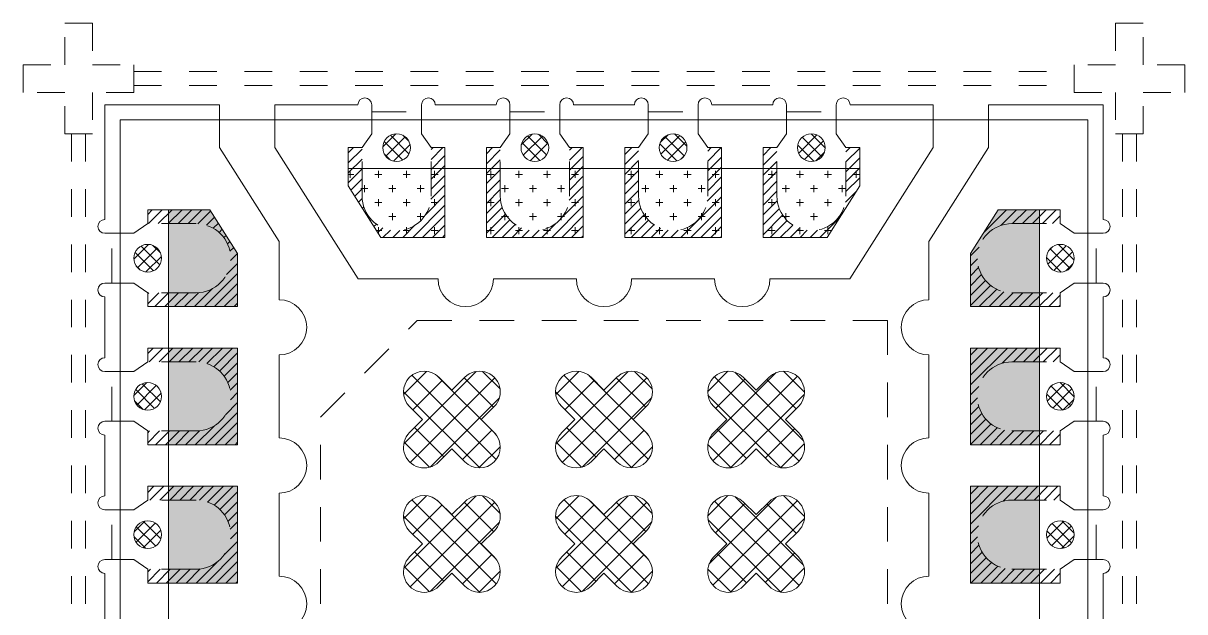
# Model space of a CAD drawing. Header units: millimetres. Extents: x 0.99 to 5.19, y 9.73 to 19.43.
# Drawn here: x 0.989 to 5.189, y 17.3 to 19.429 of the extents above; entities that cross this region are included whole.
import ezdxf

# ---------------------------------------------------------------- set-up
doc = ezdxf.new("R2010")
doc.units = ezdxf.units.MM
doc.linetypes.add('HIDDEN', pattern=[0.375, 0.25, -0.125])
for name, color, linetype in [('1', 7, 'Continuous'), ('1D', 4, 'Continuous'), ('BOT', 4, 'Continuous'), ('ETCH', 4, 'Continuous'), ('HALF ETCH ON TOP SIDE', 6, 'Continuous'), ('PKG', 2, 'Continuous'), ('PLATING', 3, 'Continuous')]:
    doc.layers.add(name, color=color, linetype=linetype)
pattern_1 = [(45, (-318.18589, 1.711104), (-0.0179605122, 0.0179605122), [])]
pattern_2 = [(0, (-318.18589, 1.711104), (0.0508, 0.0508), [0.0254, -0.0762]), (90, (-318.17319, 1.698404), (-0.0508, 0.0508), [0.0254, -0.0762])]
pattern_3 = [(45, (-25929.366686, -4290.18712), (-0.0449012806, 0.0449012806), []), (135, (-25929.366686, -4290.18712), (-0.0449012806, -0.0449012806), [])]
pattern_4 = [(45, (-25929.366686, -4290.63712), (-0.0449012806, 0.0449012806), []), (135, (-25929.366686, -4290.63712), (-0.0449012806, -0.0449012806), [])]

msp = doc.modelspace()

# ---------------------------------------------------------------- hatches: boundary and pattern name
at = {"layer": 'ETCH', "lineweight": 0}
h = msp.add_hatch(dxfattribs=at)
h.set_pattern_fill('ANSI31', color=256, scale=0.008, angle=360, style=0)
h.set_pattern_definition(pattern_1)
h.paths.add_polyline_path([(2.1639, 18.8406), (2.1639, 18.9787), (2.2139, 18.9787), (2.2139, 18.8037, 1), (2.4639, 18.8037), (2.4639, 18.9787), (2.5139, 18.9787), (2.5139, 18.6537), (2.2823, 18.6537)])
h.paths.add_polyline_path([(2.6639, 18.9787), (2.6639, 18.6537), (3.0139, 18.6537), (3.0139, 18.9787), (2.9639, 18.9787), (2.9639, 18.8037, -1), (2.7139, 18.8037), (2.7139, 18.9787)])
h.paths.add_polyline_path([(3.6639, 18.9787), (3.6639, 18.6537), (3.8955, 18.6537), (4.0139, 18.8406), (4.0139, 18.9787), (3.9639, 18.9787), (3.9639, 18.8037, -1), (3.7139, 18.8037), (3.7139, 18.9787)])
h.paths.add_polyline_path([(3.1639, 18.9787), (3.1639, 18.6537), (3.5139, 18.6537), (3.5139, 18.9787), (3.4639, 18.9787), (3.4639, 18.8037, -1), (3.2139, 18.8037), (3.2139, 18.9787)])
h = msp.add_hatch(dxfattribs=at)
h.set_pattern_fill('ANSI31', color=256, scale=0.008, style=0)
h.set_pattern_definition(pattern_1)
h.paths.add_polyline_path([(1.4389, 17.9037), (1.7639, 17.9037), (1.7639, 18.2537), (1.4389, 18.2537), (1.4389, 18.2037), (1.6139, 18.2037, -1), (1.6139, 17.9537), (1.4389, 17.9537)])
h.paths.add_polyline_path([(1.4389, 17.4037), (1.7639, 17.4037), (1.7639, 17.7537), (1.4389, 17.7537), (1.4389, 17.7037), (1.6139, 17.7037, -1), (1.6139, 17.4537), (1.4389, 17.4537)])
h.paths.add_polyline_path([(1.4389, 15.9037), (1.7639, 15.9037), (1.7639, 16.2537), (1.4389, 16.2537), (1.4389, 16.2037), (1.6139, 16.2037, -1), (1.6139, 15.9537), (1.4389, 15.9537)])
h.paths.add_polyline_path([(1.4389, 16.9037), (1.7639, 16.9037), (1.7639, 17.2537), (1.4389, 17.2537), (1.4389, 17.2037), (1.6139, 17.2037, -1), (1.6139, 16.9537), (1.4389, 16.9537)])
h.paths.add_polyline_path([(1.4389, 15.4037), (1.7639, 15.4037), (1.7639, 15.7537), (1.4389, 15.7537), (1.4389, 15.7037), (1.6139, 15.7037, -1), (1.6139, 15.4537), (1.4389, 15.4537)])
h.paths.add_polyline_path([(1.4389, 14.9037), (1.7639, 14.9037), (1.7639, 15.2537), (1.4389, 15.2537), (1.4389, 15.2037), (1.6139, 15.2037, -1), (1.6139, 14.9537), (1.4389, 14.9537)])
h.paths.add_polyline_path([(1.4389, 13.9037), (1.7639, 13.9037), (1.7639, 14.2537), (1.4389, 14.2537), (1.4389, 14.2037), (1.6139, 14.2037, -1), (1.6139, 13.9537), (1.4389, 13.9537)])
h.paths.add_polyline_path([(1.4389, 18.7537), (1.4389, 18.7037), (1.6139, 18.7037, -1), (1.6139, 18.4537), (1.4389, 18.4537), (1.4389, 18.4037), (1.7639, 18.4037), (1.7639, 18.5957), (1.6639, 18.7537)])
h.paths.add_polyline_path([(1.4389, 16.4037), (1.7639, 16.4037), (1.7639, 16.7537), (1.4389, 16.7537), (1.4389, 16.7037), (1.6139, 16.7037, -1), (1.6139, 16.4537), (1.4389, 16.4537)])
h.paths.add_polyline_path([(1.4389, 13.2537), (1.4389, 13.2037), (1.6139, 13.2037, -1), (1.6139, 12.9537), (1.4389, 12.9537), (1.4389, 12.9037), (1.7639, 12.9037), (1.7639, 13.2537)])
h.paths.add_polyline_path([(1.4389, 14.4037), (1.7639, 14.4037), (1.7639, 14.7537), (1.4389, 14.7537), (1.4389, 14.7037), (1.6139, 14.7037, -1), (1.6139, 14.4537), (1.4389, 14.4537)])
h.paths.add_polyline_path([(1.4389, 13.7537), (1.4389, 13.7037), (1.6139, 13.7037, -1), (1.6139, 13.4537), (1.4389, 13.4537), (1.4389, 13.4037), (1.7639, 13.4037), (1.7639, 13.7537)])
h.paths.add_polyline_path([(1.4389, 12.4037), (1.7639, 12.4037), (1.7639, 12.7537), (1.4389, 12.7537), (1.4389, 12.7037), (1.6139, 12.7037, -1), (1.6139, 12.4537), (1.4389, 12.4537)])
h.paths.add_polyline_path([(1.4389, 11.9037), (1.7639, 11.9037), (1.7639, 12.2537), (1.4389, 12.2537), (1.4389, 12.2037), (1.6139, 12.2037, -1), (1.6139, 11.9537), (1.4389, 11.9537)])
h.paths.add_polyline_path([(1.4389, 10.9037), (1.7639, 10.9037), (1.7639, 11.2537), (1.4389, 11.2537), (1.4389, 11.2037), (1.6139, 11.2037, -1), (1.6139, 10.9537), (1.4389, 10.9537)])
h.paths.add_polyline_path([(1.4389, 11.4037), (1.7639, 11.4037), (1.7639, 11.7537), (1.4389, 11.7537), (1.4389, 11.7037), (1.6139, 11.7037, -1), (1.6139, 11.4537), (1.4389, 11.4537)])
h.paths.add_polyline_path([(1.6139, 10.7037, -1), (1.6139, 10.4537), (1.4389, 10.4537), (1.4389, 10.4037), (1.6639, 10.4037), (1.7639, 10.5617), (1.7639, 10.7537), (1.4389, 10.7537), (1.4389, 10.7037)])
h = msp.add_hatch(dxfattribs=at)
h.set_pattern_fill('ANSI31', color=256, scale=0.008, style=0)
h.set_pattern_definition(pattern_1)
h.paths.add_polyline_path([(1.4389, 11.2537), (1.7639, 11.2537), (1.7639, 10.9037), (1.4389, 10.9037), (1.4389, 10.9537), (1.6139, 10.9537, 1), (1.6139, 11.2037), (1.4389, 11.2037)])
h.paths.add_polyline_path([(1.4389, 11.7537), (1.7639, 11.7537), (1.7639, 11.4037), (1.4389, 11.4037), (1.4389, 11.4537), (1.6139, 11.4537, 1), (1.6139, 11.7037), (1.4389, 11.7037)])
h.paths.add_polyline_path([(1.4389, 13.2537), (1.7639, 13.2537), (1.7639, 12.9037), (1.4389, 12.9037), (1.4389, 12.9537), (1.6139, 12.9537, 1), (1.6139, 13.2037), (1.4389, 13.2037)])
h.paths.add_polyline_path([(1.4389, 12.2537), (1.7639, 12.2537), (1.7639, 11.9037), (1.4389, 11.9037), (1.4389, 11.9537), (1.6139, 11.9537, 1), (1.6139, 12.2037), (1.4389, 12.2037)])
h.paths.add_polyline_path([(1.4389, 13.7537), (1.7639, 13.7537), (1.7639, 13.4037), (1.4389, 13.4037), (1.4389, 13.4537), (1.6139, 13.4537, 1), (1.6139, 13.7037), (1.4389, 13.7037)])
h.paths.add_polyline_path([(1.4389, 14.2537), (1.7639, 14.2537), (1.7639, 13.9037), (1.4389, 13.9037), (1.4389, 13.9537), (1.6139, 13.9537, 1), (1.6139, 14.2037), (1.4389, 14.2037)])
h.paths.add_polyline_path([(1.4389, 15.2537), (1.7639, 15.2537), (1.7639, 14.9037), (1.4389, 14.9037), (1.4389, 14.9537), (1.6139, 14.9537, 1), (1.6139, 15.2037), (1.4389, 15.2037)])
h.paths.add_polyline_path([(1.4389, 10.4037), (1.4389, 10.4537), (1.6139, 10.4537, 1), (1.6139, 10.7037), (1.4389, 10.7037), (1.4389, 10.7537), (1.7639, 10.7537), (1.7639, 10.5617), (1.6639, 10.4037)])
h.paths.add_polyline_path([(1.4389, 12.7537), (1.7639, 12.7537), (1.7639, 12.4037), (1.4389, 12.4037), (1.4389, 12.4537), (1.6139, 12.4537, 1), (1.6139, 12.7037), (1.4389, 12.7037)])
h.paths.add_polyline_path([(1.4389, 15.9037), (1.4389, 15.9537), (1.6139, 15.9537, 1), (1.6139, 16.2037), (1.4389, 16.2037), (1.4389, 16.2537), (1.7639, 16.2537), (1.7639, 15.9037)])
h.paths.add_polyline_path([(1.4389, 14.7537), (1.7639, 14.7537), (1.7639, 14.4037), (1.4389, 14.4037), (1.4389, 14.4537), (1.6139, 14.4537, 1), (1.6139, 14.7037), (1.4389, 14.7037)])
h.paths.add_polyline_path([(1.4389, 15.4037), (1.4389, 15.4537), (1.6139, 15.4537, 1), (1.6139, 15.7037), (1.4389, 15.7037), (1.4389, 15.7537), (1.7639, 15.7537), (1.7639, 15.4037)])
h.paths.add_polyline_path([(1.4389, 16.7537), (1.7639, 16.7537), (1.7639, 16.4037), (1.4389, 16.4037), (1.4389, 16.4537), (1.6139, 16.4537, 1), (1.6139, 16.7037), (1.4389, 16.7037)])
h.paths.add_polyline_path([(1.4389, 17.2537), (1.7639, 17.2537), (1.7639, 16.9037), (1.4389, 16.9037), (1.4389, 16.9537), (1.6139, 16.9537, 1), (1.6139, 17.2037), (1.4389, 17.2037)])
h.paths.add_polyline_path([(1.4389, 18.2537), (1.7639, 18.2537), (1.7639, 17.9037), (1.4389, 17.9037), (1.4389, 17.9537), (1.6139, 17.9537, 1), (1.6139, 18.2037), (1.4389, 18.2037)])
h.paths.add_polyline_path([(1.4389, 17.7537), (1.7639, 17.7537), (1.7639, 17.4037), (1.4389, 17.4037), (1.4389, 17.4537), (1.6139, 17.4537, 1), (1.6139, 17.7037), (1.4389, 17.7037)])
h.paths.add_polyline_path([(1.6139, 18.4537, 1), (1.6139, 18.7037), (1.4389, 18.7037), (1.4389, 18.7537), (1.6639, 18.7537), (1.7639, 18.5957), (1.7639, 18.4037), (1.4389, 18.4037), (1.4389, 18.4537)])
h = msp.add_hatch(dxfattribs=at)
h.set_pattern_fill('ANSI31', color=256, scale=0.008, angle=180, style=0)
h.set_pattern_definition(pattern_1)
h.paths.add_polyline_path([(4.7389, 17.9037), (4.4139, 17.9037), (4.4139, 18.2537), (4.7389, 18.2537), (4.7389, 18.2037), (4.5639, 18.2037, 1), (4.5639, 17.9537), (4.7389, 17.9537)])
h.paths.add_polyline_path([(4.7389, 17.4037), (4.4139, 17.4037), (4.4139, 17.7537), (4.7389, 17.7537), (4.7389, 17.7037), (4.5639, 17.7037, 1), (4.5639, 17.4537), (4.7389, 17.4537)])
h.paths.add_polyline_path([(4.7389, 15.9037), (4.4139, 15.9037), (4.4139, 16.2537), (4.7389, 16.2537), (4.7389, 16.2037), (4.5639, 16.2037, 1), (4.5639, 15.9537), (4.7389, 15.9537)])
h.paths.add_polyline_path([(4.7389, 16.9037), (4.4139, 16.9037), (4.4139, 17.2537), (4.7389, 17.2537), (4.7389, 17.2037), (4.5639, 17.2037, 1), (4.5639, 16.9537), (4.7389, 16.9537)])
h.paths.add_polyline_path([(4.7389, 15.4037), (4.4139, 15.4037), (4.4139, 15.7537), (4.7389, 15.7537), (4.7389, 15.7037), (4.5639, 15.7037, 1), (4.5639, 15.4537), (4.7389, 15.4537)])
h.paths.add_polyline_path([(4.7389, 14.9037), (4.4139, 14.9037), (4.4139, 15.2537), (4.7389, 15.2537), (4.7389, 15.2037), (4.5639, 15.2037, 1), (4.5639, 14.9537), (4.7389, 14.9537)])
h.paths.add_polyline_path([(4.7389, 13.9037), (4.4139, 13.9037), (4.4139, 14.2537), (4.7389, 14.2537), (4.7389, 14.2037), (4.5639, 14.2037, 1), (4.5639, 13.9537), (4.7389, 13.9537)])
h.paths.add_polyline_path([(4.7389, 18.7537), (4.7389, 18.7037), (4.5639, 18.7037, 1), (4.5639, 18.4537), (4.7389, 18.4537), (4.7389, 18.4037), (4.4139, 18.4037), (4.4139, 18.5957), (4.514, 18.7537)])
h.paths.add_polyline_path([(4.7389, 16.4037), (4.4139, 16.4037), (4.4139, 16.7537), (4.7389, 16.7537), (4.7389, 16.7037), (4.5639, 16.7037, 1), (4.5639, 16.4537), (4.7389, 16.4537)])
h.paths.add_polyline_path([(4.7389, 13.2537), (4.7389, 13.2037), (4.5639, 13.2037, 1), (4.5639, 12.9537), (4.7389, 12.9537), (4.7389, 12.9037), (4.4139, 12.9037), (4.4139, 13.2537)])
h.paths.add_polyline_path([(4.7389, 14.4037), (4.4139, 14.4037), (4.4139, 14.7537), (4.7389, 14.7537), (4.7389, 14.7037), (4.5639, 14.7037, 1), (4.5639, 14.4537), (4.7389, 14.4537)])
h.paths.add_polyline_path([(4.7389, 13.7537), (4.7389, 13.7037), (4.5639, 13.7037, 1), (4.5639, 13.4537), (4.7389, 13.4537), (4.7389, 13.4037), (4.4139, 13.4037), (4.4139, 13.7537)])
h.paths.add_polyline_path([(4.7389, 12.4037), (4.4139, 12.4037), (4.4139, 12.7537), (4.7389, 12.7537), (4.7389, 12.7037), (4.5639, 12.7037, 1), (4.5639, 12.4537), (4.7389, 12.4537)])
h.paths.add_polyline_path([(4.7389, 11.9037), (4.4139, 11.9037), (4.4139, 12.2537), (4.7389, 12.2537), (4.7389, 12.2037), (4.5639, 12.2037, 1), (4.5639, 11.9537), (4.7389, 11.9537)])
h.paths.add_polyline_path([(4.7389, 10.9037), (4.4139, 10.9037), (4.4139, 11.2537), (4.7389, 11.2537), (4.7389, 11.2037), (4.5639, 11.2037, 1), (4.5639, 10.9537), (4.7389, 10.9537)])
h.paths.add_polyline_path([(4.7389, 11.4037), (4.4139, 11.4037), (4.4139, 11.7537), (4.7389, 11.7537), (4.7389, 11.7037), (4.5639, 11.7037, 1), (4.5639, 11.4537), (4.7389, 11.4537)])
h.paths.add_polyline_path([(4.5639, 10.7037, 1), (4.5639, 10.4537), (4.7389, 10.4537), (4.7389, 10.4037), (4.514, 10.4037), (4.4139, 10.5617), (4.4139, 10.7537), (4.7389, 10.7537), (4.7389, 10.7037)])
h = msp.add_hatch(dxfattribs=at)
h.set_pattern_fill('ANSI31', color=256, scale=0.008, angle=180, style=0)
h.set_pattern_definition(pattern_1)
h.paths.add_polyline_path([(4.7389, 11.2537), (4.4139, 11.2537), (4.4139, 10.9037), (4.7389, 10.9037), (4.7389, 10.9537), (4.5639, 10.9537, -1), (4.5639, 11.2037), (4.7389, 11.2037)])
h.paths.add_polyline_path([(4.7389, 11.7537), (4.4139, 11.7537), (4.4139, 11.4037), (4.7389, 11.4037), (4.7389, 11.4537), (4.5639, 11.4537, -1), (4.5639, 11.7037), (4.7389, 11.7037)])
h.paths.add_polyline_path([(4.7389, 13.2537), (4.4139, 13.2537), (4.4139, 12.9037), (4.7389, 12.9037), (4.7389, 12.9537), (4.5639, 12.9537, -1), (4.5639, 13.2037), (4.7389, 13.2037)])
h.paths.add_polyline_path([(4.7389, 12.2537), (4.4139, 12.2537), (4.4139, 11.9037), (4.7389, 11.9037), (4.7389, 11.9537), (4.5639, 11.9537, -1), (4.5639, 12.2037), (4.7389, 12.2037)])
h.paths.add_polyline_path([(4.7389, 13.7537), (4.4139, 13.7537), (4.4139, 13.4037), (4.7389, 13.4037), (4.7389, 13.4537), (4.5639, 13.4537, -1), (4.5639, 13.7037), (4.7389, 13.7037)])
h.paths.add_polyline_path([(4.7389, 14.2537), (4.4139, 14.2537), (4.4139, 13.9037), (4.7389, 13.9037), (4.7389, 13.9537), (4.5639, 13.9537, -1), (4.5639, 14.2037), (4.7389, 14.2037)])
h.paths.add_polyline_path([(4.7389, 15.2537), (4.4139, 15.2537), (4.4139, 14.9037), (4.7389, 14.9037), (4.7389, 14.9537), (4.5639, 14.9537, -1), (4.5639, 15.2037), (4.7389, 15.2037)])
h.paths.add_polyline_path([(4.7389, 10.4037), (4.7389, 10.4537), (4.5639, 10.4537, -1), (4.5639, 10.7037), (4.7389, 10.7037), (4.7389, 10.7537), (4.4139, 10.7537), (4.4139, 10.5617), (4.514, 10.4037)])
h.paths.add_polyline_path([(4.7389, 12.7537), (4.4139, 12.7537), (4.4139, 12.4037), (4.7389, 12.4037), (4.7389, 12.4537), (4.5639, 12.4537, -1), (4.5639, 12.7037), (4.7389, 12.7037)])
h.paths.add_polyline_path([(4.7389, 15.9037), (4.7389, 15.9537), (4.5639, 15.9537, -1), (4.5639, 16.2037), (4.7389, 16.2037), (4.7389, 16.2537), (4.4139, 16.2537), (4.4139, 15.9037)])
h.paths.add_polyline_path([(4.7389, 14.7537), (4.4139, 14.7537), (4.4139, 14.4037), (4.7389, 14.4037), (4.7389, 14.4537), (4.5639, 14.4537, -1), (4.5639, 14.7037), (4.7389, 14.7037)])
h.paths.add_polyline_path([(4.7389, 15.4037), (4.7389, 15.4537), (4.5639, 15.4537, -1), (4.5639, 15.7037), (4.7389, 15.7037), (4.7389, 15.7537), (4.4139, 15.7537), (4.4139, 15.4037)])
h.paths.add_polyline_path([(4.7389, 16.7537), (4.4139, 16.7537), (4.4139, 16.4037), (4.7389, 16.4037), (4.7389, 16.4537), (4.5639, 16.4537, -1), (4.5639, 16.7037), (4.7389, 16.7037)])
h.paths.add_polyline_path([(4.7389, 17.2537), (4.4139, 17.2537), (4.4139, 16.9037), (4.7389, 16.9037), (4.7389, 16.9537), (4.5639, 16.9537, -1), (4.5639, 17.2037), (4.7389, 17.2037)])
h.paths.add_polyline_path([(4.7389, 18.2537), (4.4139, 18.2537), (4.4139, 17.9037), (4.7389, 17.9037), (4.7389, 17.9537), (4.5639, 17.9537, -1), (4.5639, 18.2037), (4.7389, 18.2037)])
h.paths.add_polyline_path([(4.7389, 17.7537), (4.4139, 17.7537), (4.4139, 17.4037), (4.7389, 17.4037), (4.7389, 17.4537), (4.5639, 17.4537, -1), (4.5639, 17.7037), (4.7389, 17.7037)])
h.paths.add_polyline_path([(4.5639, 18.4537, -1), (4.5639, 18.7037), (4.7389, 18.7037), (4.7389, 18.7537), (4.514, 18.7537), (4.4139, 18.5957), (4.4139, 18.4037), (4.7389, 18.4037), (4.7389, 18.4537)])
at = {"layer": 'HALF ETCH ON TOP SIDE', "linetype": 'ByBlock', "lineweight": 0}
h = msp.add_hatch(dxfattribs=at)
h.set_pattern_fill('ANSI37', color=256, scale=0.01)
h.set_pattern_definition([(45, (-118.864847, 14.122052), (-0.02245064, 0.02245064), []), (135, (-118.864847, 14.122052), (-0.02245064, -0.02245064), [])])
h.paths.add_polyline_path([(2.3889, 10.1787, 1), (2.2889, 10.1787, 1)])
h.paths.add_polyline_path([(4.7889, 10.5787, 1), (4.6889, 10.5787, 1)])
h.paths.add_polyline_path([(4.7889, 11.0787, 1), (4.6889, 11.0787, 1)])
h.paths.add_polyline_path([(4.7889, 11.5787, 1), (4.6889, 11.5787, 1)])
h.paths.add_polyline_path([(4.7889, 12.0787, 1), (4.6889, 12.0787, 1)])
h.paths.add_polyline_path([(4.7889, 12.5787, 1), (4.6889, 12.5787, 1)])
h.paths.add_polyline_path([(4.7889, 13.0787, 1), (4.6889, 13.0787, 1)])
h.paths.add_polyline_path([(4.7889, 13.5787, 1), (4.6889, 13.5787, 1)])
h.paths.add_polyline_path([(4.7889, 14.0787, 1), (4.6889, 14.0787, 1)])
h.paths.add_polyline_path([(4.7889, 14.5787, 1), (4.6889, 14.5787, 1)])
h.paths.add_polyline_path([(4.7889, 15.0787, 1), (4.6889, 15.0787, 1)])
h.paths.add_polyline_path([(4.7889, 15.5787, 1), (4.6889, 15.5787, 1)])
h.paths.add_polyline_path([(1.4889, 15.5787, 1), (1.3889, 15.5787, 1)])
h.paths.add_polyline_path([(1.4889, 15.0787, 1), (1.3889, 15.0787, 1)])
h.paths.add_polyline_path([(1.4889, 14.5787, 1), (1.3889, 14.5787, 1)])
h.paths.add_polyline_path([(4.7889, 16.0787, 1), (4.6889, 16.0787, 1)])
h.paths.add_polyline_path([(4.7889, 16.5787, 1), (4.6889, 16.5787, 1)])
h.paths.add_polyline_path([(4.7889, 17.0787, 1), (4.6889, 17.0787, 1)])
h.paths.add_polyline_path([(4.7889, 17.5787, 1), (4.6889, 17.5787, 1)])
h.paths.add_polyline_path([(4.7889, 18.0787, 1), (4.6889, 18.0787, 1)])
h.paths.add_polyline_path([(1.4889, 17.5787, 1), (1.3889, 17.5787, 1)])
h.paths.add_polyline_path([(1.4889, 17.0787, 1), (1.3889, 17.0787, 1)])
h.paths.add_polyline_path([(1.4889, 16.5787, 1), (1.3889, 16.5787, 1)])
h.paths.add_polyline_path([(1.4889, 16.0787, 1), (1.3889, 16.0787, 1)])
h.paths.add_polyline_path([(1.4889, 14.0787, 1), (1.3889, 14.0787, 1)])
h.paths.add_polyline_path([(1.4889, 13.5787, 1), (1.3889, 13.5787, 1)])
h.paths.add_polyline_path([(2.8889, 10.1787, 1), (2.7889, 10.1787, 1)])
h.paths.add_polyline_path([(3.3889, 10.1787, 1), (3.2889, 10.1787, 1)])
h.paths.add_polyline_path([(3.8889, 10.1787, 1), (3.7889, 10.1787, 1)])
h.paths.add_polyline_path([(4.7889, 18.5787, 1), (4.6889, 18.5787, 1)])
h.paths.add_polyline_path([(3.3889, 18.9787, 1), (3.2889, 18.9787, 1)])
h.paths.add_polyline_path([(2.8889, 18.9787, 1), (2.7889, 18.9787, 1)])
h.paths.add_polyline_path([(2.3889, 18.9787, 1), (2.2889, 18.9787, 1)])
h.paths.add_polyline_path([(3.8889, 18.9787, 1), (3.7889, 18.9787, 1)])
h.paths.add_polyline_path([(1.4889, 18.0787, 1), (1.3889, 18.0787, 1)])
h.paths.add_polyline_path([(1.4889, 13.0787, 1), (1.3889, 13.0787, 1)])
h.paths.add_polyline_path([(1.4889, 12.0787, 1), (1.3889, 12.0787, 1)])
h.paths.add_polyline_path([(1.4889, 12.5787, 1), (1.3889, 12.5787, 1)])
h.paths.add_polyline_path([(1.4889, 11.0787, 1), (1.3889, 11.0787, 1)])
h.paths.add_polyline_path([(1.4889, 18.5787, 1), (1.3889, 18.5787, 1)])
h.paths.add_polyline_path([(1.4889, 11.5787, 1), (1.3889, 11.5787, 1)])
h.paths.add_polyline_path([(1.4889, 10.5787, 1), (1.3889, 10.5787, 1)])
at = {"layer": 'HALF ETCH ON TOP SIDE', "linetype": 'ByBlock', "lineweight": 0, "ltscale": 100}
h = msp.add_hatch(dxfattribs=at)
h.set_pattern_fill('ANSI37', color=256, scale=0.02)
h.set_pattern_definition([(45, (-25929.916686, -4290.18712), (-0.0449012806, 0.0449012806), []), (135, (-25929.916686, -4290.18712), (-0.0449012806, -0.0449012806), [])])
h.paths.add_polyline_path([(2.645, 17.995), (2.692, 18.0419, 1), (2.5859, 18.148), (2.5389, 18.101), (2.492, 18.148, 1), (2.3859, 18.0419), (2.4329, 17.995), (2.3859, 17.948, 1), (2.492, 17.8419), (2.5389, 17.8889), (2.5859, 17.8419, 1), (2.692, 17.948)])
h = msp.add_hatch(dxfattribs=at)
h.set_pattern_fill('ANSI37', color=256, scale=0.02)
h.set_pattern_definition(pattern_3)
h.paths.add_polyline_path([(3.195, 17.995), (3.242, 18.0419, 1), (3.1359, 18.148), (3.0889, 18.101), (3.042, 18.148, 1), (2.9359, 18.0419), (2.9829, 17.995), (2.9359, 17.948, 1), (3.042, 17.8419), (3.0889, 17.8889), (3.1359, 17.8419, 1), (3.242, 17.948)])
h = msp.add_hatch(dxfattribs=at)
h.set_pattern_fill('ANSI37', color=256, scale=0.02)
h.set_pattern_definition(pattern_3)
h.paths.add_polyline_path([(3.745, 17.995), (3.792, 18.0419, 1), (3.6859, 18.148), (3.6389, 18.101), (3.592, 18.148, 1), (3.4859, 18.0419), (3.5329, 17.995), (3.4859, 17.948, 1), (3.592, 17.8419), (3.6389, 17.8889), (3.6859, 17.8419, 1), (3.792, 17.948)])
h = msp.add_hatch(dxfattribs=at)
h.set_pattern_fill('ANSI37', color=256, scale=0.02)
h.set_pattern_definition([(45, (-25929.916686, -4290.63712), (-0.0449012806, 0.0449012806), []), (135, (-25929.916686, -4290.63712), (-0.0449012806, -0.0449012806), [])])
h.paths.add_polyline_path([(2.645, 17.545), (2.692, 17.5919, 1), (2.5859, 17.698), (2.5389, 17.651), (2.492, 17.698, 1), (2.3859, 17.5919), (2.4329, 17.545), (2.3859, 17.498, 1), (2.492, 17.3919), (2.5389, 17.4389), (2.5859, 17.3919, 1), (2.692, 17.498)])
h = msp.add_hatch(dxfattribs=at)
h.set_pattern_fill('ANSI37', color=256, scale=0.02)
h.set_pattern_definition(pattern_4)
h.paths.add_polyline_path([(3.195, 17.545), (3.242, 17.5919, 1), (3.1359, 17.698), (3.0889, 17.651), (3.042, 17.698, 1), (2.9359, 17.5919), (2.9829, 17.545), (2.9359, 17.498, 1), (3.042, 17.3919), (3.0889, 17.4389), (3.1359, 17.3919, 1), (3.242, 17.498)])
h = msp.add_hatch(dxfattribs=at)
h.set_pattern_fill('ANSI37', color=256, scale=0.02)
h.set_pattern_definition(pattern_4)
h.paths.add_polyline_path([(3.745, 17.545), (3.792, 17.5919, 1), (3.6859, 17.698), (3.6389, 17.651), (3.592, 17.698, 1), (3.4859, 17.5919), (3.5329, 17.545), (3.4859, 17.498, 1), (3.592, 17.3919), (3.6389, 17.4389), (3.6859, 17.3919, 1), (3.792, 17.498)])
at = {"layer": 'PLATING', "lineweight": 0}
h = msp.add_hatch(dxfattribs=at)
h.set_pattern_fill('CROSS', color=256, scale=0.008, style=0)
h.set_pattern_definition(pattern_2)
h.paths.add_polyline_path([(2.1639, 18.8406), (2.2823, 18.6537), (2.5139, 18.6537), (2.5139, 18.9037), (2.1639, 18.9037)])
h.paths.add_polyline_path([(2.6639, 18.6537), (3.0139, 18.6537), (3.0139, 18.9037), (2.6639, 18.9037)])
h.paths.add_polyline_path([(3.6639, 18.6537), (3.8955, 18.6537), (4.0139, 18.8406), (4.0139, 18.9037), (3.6639, 18.9037)])
h.paths.add_polyline_path([(3.1639, 18.6537), (3.5139, 18.6537), (3.5139, 18.9037), (3.1639, 18.9037)])
h = msp.add_hatch(dxfattribs=at)
h.set_pattern_fill('CROSS', color=3, scale=0.008, style=0)
h.set_pattern_definition(pattern_2)
h.paths.add_polyline_path([(1.5139, 12.4037), (1.7639, 12.4037), (1.7639, 12.7537), (1.5139, 12.7537)])
h.paths.add_polyline_path([(1.5139, 14.9037), (1.7639, 14.9037), (1.7639, 15.2537), (1.5139, 15.2537)])
h.paths.add_polyline_path([(1.5139, 11.4037), (1.7639, 11.4037), (1.7639, 11.7537), (1.5139, 11.7537)])
h.paths.add_polyline_path([(1.5139, 17.4037), (1.7639, 17.4037), (1.7639, 17.7537), (1.5139, 17.7537)])
h.paths.add_polyline_path([(1.5139, 15.4037), (1.7639, 15.4037), (1.7639, 15.7537), (1.5139, 15.7537)])
h.paths.add_polyline_path([(1.5139, 16.9037), (1.7639, 16.9037), (1.7639, 17.2537), (1.5139, 17.2537)])
h.paths.add_polyline_path([(1.5139, 11.9037), (1.7639, 11.9037), (1.7639, 12.2537), (1.5139, 12.2537)])
h.paths.add_polyline_path([(1.5139, 18.4037), (1.7639, 18.4037), (1.7639, 18.5957), (1.6639, 18.7537), (1.5139, 18.7537)])
h.paths.add_polyline_path([(1.5139, 15.9037), (1.7639, 15.9037), (1.7639, 16.2537), (1.5139, 16.2537)])
h.paths.add_polyline_path([(1.5139, 10.4037), (1.6639, 10.4037), (1.7639, 10.5617), (1.7639, 10.7537), (1.5139, 10.7537)])
h.paths.add_polyline_path([(1.5139, 17.9037), (1.7639, 17.9037), (1.7639, 18.2537), (1.5139, 18.2537)])
h.paths.add_polyline_path([(1.5139, 16.4037), (1.7639, 16.4037), (1.7639, 16.7537), (1.5139, 16.7537)])
h.paths.add_polyline_path([(1.5139, 12.9037), (1.7639, 12.9037), (1.7639, 13.2537), (1.5139, 13.2537)])
h.paths.add_polyline_path([(1.5139, 13.4037), (1.7639, 13.4037), (1.7639, 13.7537), (1.5139, 13.7537)])
h.paths.add_polyline_path([(1.5139, 10.9037), (1.7639, 10.9037), (1.7639, 11.2537), (1.5139, 11.2537)])
h.paths.add_polyline_path([(1.5139, 14.4037), (1.7639, 14.4037), (1.7639, 14.7537), (1.5139, 14.7537)])
h.paths.add_polyline_path([(1.5139, 13.9037), (1.7639, 13.9037), (1.7639, 14.2537), (1.5139, 14.2537)])
h = msp.add_hatch(dxfattribs=at)
h.set_pattern_fill('CROSS', color=256, scale=0.008, angle=180, style=0)
h.set_pattern_definition([(180, (-318.18589, 1.711104), (-0.0508, -0.0508), [0.0254, -0.0762]), (270, (-318.19859, 1.723804), (0.0508, -0.0508), [0.0254, -0.0762])])
h.paths.add_polyline_path([(4.6639, 12.4037), (4.4139, 12.4037), (4.4139, 12.7537), (4.6639, 12.7537)])
h.paths.add_polyline_path([(4.6639, 14.9037), (4.4139, 14.9037), (4.4139, 15.2537), (4.6639, 15.2537)])
h.paths.add_polyline_path([(4.6639, 11.4037), (4.4139, 11.4037), (4.4139, 11.7537), (4.6639, 11.7537)])
h.paths.add_polyline_path([(4.6639, 17.4037), (4.4139, 17.4037), (4.4139, 17.7537), (4.6639, 17.7537)])
h.paths.add_polyline_path([(4.6639, 15.4037), (4.4139, 15.4037), (4.4139, 15.7537), (4.6639, 15.7537)])
h.paths.add_polyline_path([(4.6639, 16.9037), (4.4139, 16.9037), (4.4139, 17.2537), (4.6639, 17.2537)])
h.paths.add_polyline_path([(4.6639, 11.9037), (4.4139, 11.9037), (4.4139, 12.2537), (4.6639, 12.2537)])
h.paths.add_polyline_path([(4.6639, 18.4037), (4.4139, 18.4037), (4.4139, 18.5957), (4.514, 18.7537), (4.6639, 18.7537)])
h.paths.add_polyline_path([(4.6639, 15.9037), (4.4139, 15.9037), (4.4139, 16.2537), (4.6639, 16.2537)])
h.paths.add_polyline_path([(4.6639, 10.4037), (4.514, 10.4037), (4.4139, 10.5617), (4.4139, 10.7537), (4.6639, 10.7537)])
h.paths.add_polyline_path([(4.6639, 17.9037), (4.4139, 17.9037), (4.4139, 18.2537), (4.6639, 18.2537)])
h.paths.add_polyline_path([(4.6639, 16.4037), (4.4139, 16.4037), (4.4139, 16.7537), (4.6639, 16.7537)])
h.paths.add_polyline_path([(4.6639, 12.9037), (4.4139, 12.9037), (4.4139, 13.2537), (4.6639, 13.2537)])
h.paths.add_polyline_path([(4.6639, 13.4037), (4.4139, 13.4037), (4.4139, 13.7537), (4.6639, 13.7537)])
h.paths.add_polyline_path([(4.6639, 10.9037), (4.4139, 10.9037), (4.4139, 11.2537), (4.6639, 11.2537)])
h.paths.add_polyline_path([(4.6639, 14.4037), (4.4139, 14.4037), (4.4139, 14.7537), (4.6639, 14.7537)])
h.paths.add_polyline_path([(4.6639, 13.9037), (4.4139, 13.9037), (4.4139, 14.2537), (4.6639, 14.2537)])

# ---------------------------------------------------------------- linework, layer by layer
at = {"lineweight": 0}
for p, q in [((1.2839, 19.1337, -0.0526), (1.6989, 19.1337, -0.0526)), ((1.6989, 18.9787, -0.0526), (1.6989, 19.1337, -0.0526)), ((1.8989, 18.9787, -0.0526), (1.8989, 19.1337, -0.0526)), ((2.2489, 19.1337, -0.0526), (2.2489, 19.0287, -0.0526)), ((2.4289, 19.0287, -0.0526), (2.4289, 19.1337, -0.0526)), ((2.7489, 19.1337, -0.0526), (2.7489, 19.0287, -0.0526)), ((2.9289, 19.0287, -0.0526), (2.9289, 19.1337, -0.0526)), ((3.2489, 19.1337, -0.0526), (3.2489, 19.0287, -0.0526)), ((3.4289, 19.0287, -0.0526), (3.4289, 19.1337, -0.0526)), ((3.7489, 19.1337, -0.0526), (3.7489, 19.0287, -0.0526)), ((3.9289, 19.0287, -0.0526), (3.9289, 19.1337, -0.0526)), ((4.2789, 18.9787, -0.0526), (4.2789, 19.1337, -0.0526)), ((4.4789, 18.9787, -0.0526), (4.4789, 19.1337, -0.0526)), ((4.4789, 19.1337, -0.0526), (4.8939, 19.1337, -0.0526)), ((2.2489, 19.0287, -0.0526), (2.2139, 18.9787, -0.0526)), ((2.4639, 18.9787, -0.0526), (2.4289, 19.0287, -0.0526)), ((2.7489, 19.0287, -0.0526), (2.7139, 18.9787, -0.0526)), ((2.9639, 18.9787, -0.0526), (2.9289, 19.0287, -0.0526)), ((3.2489, 19.0287, -0.0526), (3.2139, 18.9787, -0.0526)), ((3.4639, 18.9787, -0.0526), (3.4289, 19.0287, -0.0526)), ((3.7489, 19.0287, -0.0526), (3.7139, 18.9787, -0.0526)), ((3.9639, 18.9787, -0.0526), (3.9289, 19.0287, -0.0526)), ((1.6989, 18.9787, -0.0526), (1.9139, 18.6392, -0.0526)), ((1.8989, 18.9787, -0.0526), (2.1998, 18.5037, -0.0526)), ((2.1639, 18.8406, -0.0526), (2.1639, 18.9787, -0.0526)), ((2.1639, 18.9787, -0.0526), (2.2139, 18.9787, -0.0526)), ((2.4639, 18.9787, -0.0526), (2.5139, 18.9787, -0.0526)), ((2.5139, 18.9787, -0.0526), (2.5139, 18.6537, -0.0526)), ((2.7139, 18.9787, -0.0526), (2.6639, 18.9787, -0.0526)), ((2.6639, 18.9787, -0.0526), (2.6639, 18.6537, -0.0526)), ((3.0139, 18.9787, -0.0526), (2.9639, 18.9787, -0.0526)), ((3.0139, 18.6537, -0.0526), (3.0139, 18.9787, -0.0526)), ((3.2139, 18.9787, -0.0526), (3.1639, 18.9787, -0.0526)), ((3.1639, 18.9787, -0.0526), (3.1639, 18.6537, -0.0526)), ((3.5139, 18.9787, -0.0526), (3.4639, 18.9787, -0.0526)), ((3.5139, 18.6537, -0.0526), (3.5139, 18.9787, -0.0526)), ((3.7139, 18.9787, -0.0526), (3.6639, 18.9787, -0.0526)), ((3.6639, 18.9787, -0.0526), (3.6639, 18.6537, -0.0526)), ((4.0139, 18.9787, -0.0526), (3.9639, 18.9787, -0.0526)), ((4.2789, 18.9787, -0.0526), (3.9781, 18.5037, -0.0526)), ((4.0139, 18.8406, -0.0526), (4.0139, 18.9787, -0.0526)), ((4.4789, 18.9787, -0.0526), (4.2639, 18.6392, -0.0526)), ((2.1639, 18.8406, -0.0526), (2.2823, 18.6537, -0.0526)), ((4.0139, 18.8406, -0.0526), (3.8955, 18.6537, -0.0526)), ((1.6639, 18.7537, -0.0526), (1.4389, 18.7537, -0.0526)), ((1.4389, 18.7537, -0.0526), (1.4389, 18.7037, -0.0526)), ((1.6639, 18.7537, -0.0526), (1.7639, 18.5957, -0.0526)), ((4.514, 18.7537, -0.0526), (4.4139, 18.5957, -0.0526)), ((4.514, 18.7537, -0.0526), (4.7389, 18.7537, -0.0526)), ((4.7389, 18.7537, -0.0526), (4.7389, 18.7037, -0.0526)), ((1.3889, 18.6687, -0.0526), (1.4389, 18.7037, -0.0526)), ((4.7889, 18.6687, -0.0526), (4.7389, 18.7037, -0.0526)), ((1.3889, 18.6687, -0.0526), (1.2839, 18.6687, -0.0526)), ((2.5139, 18.6537, -0.0526), (2.2823, 18.6537, -0.0526)), ((2.6639, 18.6537, -0.0526), (3.0139, 18.6537, -0.0526)), ((3.1639, 18.6537, -0.0526), (3.5139, 18.6537, -0.0526)), ((3.6639, 18.6537, -0.0526), (3.8955, 18.6537, -0.0526)), ((4.7889, 18.6687, -0.0526), (4.8939, 18.6687, -0.0526)), ((1.9139, 18.4287, -0.0526), (1.9139, 18.6392, -0.0526)), ((4.2639, 18.4287, -0.0526), (4.2639, 18.6392, -0.0526)), ((1.7639, 18.4037, -0.0526), (1.7639, 18.5957, -0.0526)), ((4.4139, 18.4037, -0.0526), (4.4139, 18.5957, -0.0526)), ((1.2839, 18.4887, -0.0526), (1.3889, 18.4887, -0.0526)), ((1.4389, 18.4537, -0.0526), (1.3889, 18.4887, -0.0526)), ((2.1998, 18.5037, -0.0526), (2.4889, 18.5037, -0.0526)), ((2.6889, 18.5037, -0.0526), (2.9889, 18.5037, -0.0526)), ((2.6889, 18.5037, -0.0526), (2.9889, 18.5037, -0.0526)), ((3.1889, 18.5037, -0.0526), (3.4889, 18.5037, -0.0526)), ((3.1889, 18.5037, -0.0526), (3.4889, 18.5037, -0.0526)), ((3.6889, 18.5037, -0.0526), (3.9781, 18.5037, -0.0526)), ((4.7389, 18.4537, -0.0526), (4.7889, 18.4887, -0.0526)), ((4.8939, 18.4887, -0.0526), (4.7889, 18.4887, -0.0526)), ((1.4389, 18.4537, -0.0526), (1.4389, 18.4037, -0.0526)), ((4.7389, 18.4537, -0.0526), (4.7389, 18.4037, -0.0526)), ((1.4389, 18.4037, -0.0526), (1.7639, 18.4037, -0.0526)), ((4.7389, 18.4037, -0.0526), (4.4139, 18.4037, -0.0526)), ((1.7639, 18.2537, -0.0526), (1.4389, 18.2537, -0.0526)), ((1.4389, 18.2537, -0.0526), (1.4389, 18.2037, -0.0526)), ((1.7639, 17.9037, -0.0526), (1.7639, 18.2537, -0.0526)), ((1.9139, 17.9287, -0.0526), (1.9139, 18.2287, -0.0526)), ((4.2639, 17.9287, -0.0526), (4.2639, 18.2287, -0.0526)), ((4.4139, 17.9037, -0.0526), (4.4139, 18.2537, -0.0526)), ((4.4139, 18.2537, -0.0526), (4.7389, 18.2537, -0.0526)), ((4.7389, 18.2537, -0.0526), (4.7389, 18.2037, -0.0526)), ((1.3889, 18.1687, -0.0526), (1.4389, 18.2037, -0.0526)), ((4.7889, 18.1687, -0.0526), (4.7389, 18.2037, -0.0526)), ((1.3889, 18.1687, -0.0526), (1.2839, 18.1687, -0.0526)), ((4.7889, 18.1687, -0.0526), (4.8939, 18.1687, -0.0526)), ((1.2839, 17.9887, -0.0526), (1.3889, 17.9887, -0.0526)), ((1.4389, 17.9537, -0.0526), (1.3889, 17.9887, -0.0526)), ((4.7389, 17.9537, -0.0526), (4.7889, 17.9887, -0.0526)), ((4.8939, 17.9887, -0.0526), (4.7889, 17.9887, -0.0526)), ((1.4389, 17.9537, -0.0526), (1.4389, 17.9037, -0.0526)), ((4.7389, 17.9537, -0.0526), (4.7389, 17.9037, -0.0526)), ((1.4389, 17.9037, -0.0526), (1.7639, 17.9037, -0.0526)), ((4.7389, 17.9037, -0.0526), (4.4139, 17.9037, -0.0526)), ((1.7639, 17.7537, -0.0526), (1.4389, 17.7537, -0.0526)), ((1.4389, 17.7537, -0.0526), (1.4389, 17.7037, -0.0526)), ((1.7639, 17.4037, -0.0526), (1.7639, 17.7537, -0.0526)), ((1.9139, 17.4287, -0.0526), (1.9139, 17.7287, -0.0526)), ((4.2639, 17.4287, -0.0526), (4.2639, 17.7287, -0.0526)), ((4.4139, 17.4037, -0.0526), (4.4139, 17.7537, -0.0526)), ((4.4139, 17.7537, -0.0526), (4.7389, 17.7537, -0.0526)), ((4.7389, 17.7537, -0.0526), (4.7389, 17.7037, -0.0526)), ((1.3889, 17.6687, -0.0526), (1.4389, 17.7037, -0.0526)), ((4.7889, 17.6687, -0.0526), (4.7389, 17.7037, -0.0526)), ((1.3889, 17.6687, -0.0526), (1.2839, 17.6687, -0.0526)), ((4.7889, 17.6687, -0.0526), (4.8939, 17.6687, -0.0526)), ((1.2839, 17.4887, -0.0526), (1.3889, 17.4887, -0.0526)), ((1.4389, 17.4537, -0.0526), (1.3889, 17.4887, -0.0526)), ((4.7389, 17.4537, -0.0526), (4.7889, 17.4887, -0.0526)), ((4.8939, 17.4887, -0.0526), (4.7889, 17.4887, -0.0526)), ((1.4389, 17.4537, -0.0526), (1.4389, 17.4037, -0.0526)), ((4.7389, 17.4537, -0.0526), (4.7389, 17.4037, -0.0526)), ((1.4389, 17.4037, -0.0526), (1.7639, 17.4037, -0.0526)), ((4.7389, 17.4037, -0.0526), (4.4139, 17.4037, -0.0526))]:
    msp.add_line(p, q, dxfattribs=at)
at = {"lineweight": 0, "elevation": -0.0526}
for points in [[(1.8989, 19.1337), (2.1989, 19.1337)], [(2.4789, 19.1337), (2.6989, 19.1337)], [(2.9789, 19.1337), (3.1989, 19.1337)], [(3.4789, 19.1337), (3.6989, 19.1337)], [(3.9789, 19.1337), (4.2789, 19.1337)]]:
    msp.add_lwpolyline(points, dxfattribs=at)
at = {"linetype": 'ByBlock', "lineweight": 0, "ltscale": 100, "elevation": -0.0526}
for points in [[(2.692, 18.0419, 1), (2.5859, 18.148), (2.5389, 18.101), (2.492, 18.148, 1), (2.3859, 18.0419), (2.4329, 17.995), (2.3859, 17.948, 1), (2.492, 17.8419), (2.5389, 17.8889), (2.5859, 17.8419, 1), (2.692, 17.948), (2.645, 17.995)], [(3.242, 18.0419, 1), (3.1359, 18.148), (3.0889, 18.101), (3.042, 18.148, 1), (2.9359, 18.0419), (2.9829, 17.995), (2.9359, 17.948, 1), (3.042, 17.8419), (3.0889, 17.8889), (3.1359, 17.8419, 1), (3.242, 17.948), (3.195, 17.995)], [(3.792, 18.0419, 1), (3.6859, 18.148), (3.6389, 18.101), (3.592, 18.148, 1), (3.4859, 18.0419), (3.5329, 17.995), (3.4859, 17.948, 1), (3.592, 17.8419), (3.6389, 17.8889), (3.6859, 17.8419, 1), (3.792, 17.948), (3.745, 17.995)], [(2.692, 17.5919, 1), (2.5859, 17.698), (2.5389, 17.651), (2.492, 17.698, 1), (2.3859, 17.5919), (2.4329, 17.545), (2.3859, 17.498, 1), (2.492, 17.3919), (2.5389, 17.4389), (2.5859, 17.3919, 1), (2.692, 17.498), (2.645, 17.545)], [(3.242, 17.5919, 1), (3.1359, 17.698), (3.0889, 17.651), (3.042, 17.698, 1), (2.9359, 17.5919), (2.9829, 17.545), (2.9359, 17.498, 1), (3.042, 17.3919), (3.0889, 17.4389), (3.1359, 17.3919, 1), (3.242, 17.498), (3.195, 17.545)], [(3.792, 17.5919, 1), (3.6859, 17.698), (3.6389, 17.651), (3.592, 17.698, 1), (3.4859, 17.5919), (3.5329, 17.545), (3.4859, 17.498, 1), (3.592, 17.3919), (3.6389, 17.4389), (3.6859, 17.3919, 1), (3.792, 17.498), (3.745, 17.545)]]:
    msp.add_lwpolyline(points, format="xyb", close=True, dxfattribs=at)
at = {"linetype": 'ByBlock', "lineweight": 0}
for centre in [(2.3389, 18.9787, -0.0526), (2.8389, 18.9787, -0.0526), (3.3389, 18.9787, -0.0526), (3.8389, 18.9787, -0.0526), (1.4389, 18.5787, -0.0526), (4.7389, 18.5787, -0.0526), (1.4389, 18.0787, -0.0526), (4.7389, 18.0787, -0.0526), (1.4389, 17.5787, -0.0526), (4.7389, 17.5787, -0.0526)]:
    msp.add_circle(centre, 0.05, dxfattribs=at)
at = {"lineweight": 0}
for centre, radius, start, end in [((2.2239, 19.1337, -0.0526), 0.025, 0, 180), ((2.4539, 19.1337, -0.0526), 0.025, 0, 180), ((2.7239, 19.1337, -0.0526), 0.025, 0, 180), ((2.9539, 19.1337, -0.0526), 0.025, 0, 180), ((3.2239, 19.1337, -0.0526), 0.025, 0, 180), ((3.4539, 19.1337, -0.0526), 0.025, 0, 180), ((3.7239, 19.1337, -0.0526), 0.025, 0, 180), ((3.9539, 19.1337, -0.0526), 0.025, 0, 180), ((2.5889, 18.5037, -0.0526), 0.1, 180, 0), ((3.0889, 18.5037, -0.0526), 0.1, 180, 0), ((3.5889, 18.5037, -0.0526), 0.1, 180, 0), ((1.9139, 18.3287, -0.0526), 0.1, 270, 90), ((4.2639, 18.3287, -0.0526), 0.1, 90, 270), ((1.9139, 17.8287, -0.0526), 0.1, 270, 90), ((4.2639, 17.8287, -0.0526), 0.1, 90, 270), ((1.9139, 17.3287, -0.0526), 0.1, 270, 90), ((4.2639, 17.3287, -0.0526), 0.1, 90, 270)]:
    msp.add_arc(centre, radius, start, end, dxfattribs=at)
at = {"layer": '1', "color": 0, "lineweight": 9}
for p, q in [((1.2839, 18.7187, -0.0526), (1.2839, 19.1337, -0.0526)), ((4.8939, 18.7187, -0.0526), (4.8939, 19.1337, -0.0526)), ((1.2839, 18.4387, -0.0526), (1.2839, 18.2187, -0.0526)), ((4.8939, 18.4387, -0.0526), (4.8939, 18.2187, -0.0526)), ((1.2839, 17.9387, -0.0526), (1.2839, 17.7187, -0.0526)), ((4.8939, 17.9387, -0.0526), (4.8939, 17.7187, -0.0526)), ((1.2839, 17.4387, -0.0526), (1.2839, 17.2187, -0.0526)), ((4.8939, 17.4387, -0.0526), (4.8939, 17.2187, -0.0526))]:
    msp.add_line(p, q, dxfattribs=at)
at = {"layer": '1', "lineweight": 9}
for centre, start, end in [((1.2839, 18.6937, -0.0526), 90, 270), ((4.8939, 18.6937, -0.0526), 270, 90), ((1.2839, 18.4637, -0.0526), 90, 270), ((4.8939, 18.4637, -0.0526), 270, 90), ((1.2839, 18.1937, -0.0526), 90, 270), ((4.8939, 18.1937, -0.0526), 270, 90), ((1.2839, 17.9637, -0.0526), 90, 270), ((4.8939, 17.9637, -0.0526), 270, 90), ((1.2839, 17.6937, -0.0526), 90, 270), ((4.8939, 17.6937, -0.0526), 270, 90), ((1.2839, 17.4637, -0.0526), 90, 270), ((4.8939, 17.4637, -0.0526), 270, 90)]:
    msp.add_arc(centre, 0.025, start, end, dxfattribs=at)
at = {"layer": '1D', "color": 4, "linetype": 'HIDDEN', "lineweight": 9, "ltscale": 0.2}
for p, q in [((1.3889, 19.2537, -0.0526), (4.7889, 19.2537, -0.0526)), ((1.3889, 19.2037, -0.0526), (4.7889, 19.2037, -0.0526)), ((1.1639, 19.0287, -0.0526), (1.1639, 10.1287, -0.0526)), ((1.2139, 19.0287, -0.0526), (1.2139, 10.1287, -0.0526)), ((4.9639, 19.0287, -0.0526), (4.9639, 10.1287, -0.0526)), ((5.0139, 19.0287, -0.0526), (5.0139, 10.1287, -0.0526))]:
    msp.add_line(p, q, dxfattribs=at)
at = {"layer": '1D', "color": 4, "linetype": 'HIDDEN', "lineweight": 9, "ltscale": 0.2, "elevation": -0.0526}
for points in [[(1.2389, 19.4287), (1.2389, 19.2787), (1.3889, 19.2787), (1.3889, 19.1787), (1.2389, 19.1787), (1.2389, 19.0287), (1.1389, 19.0287), (1.1389, 19.1787), (0.9889, 19.1787), (0.9889, 19.2787), (1.1389, 19.2787), (1.1389, 19.4287)], [(4.9389, 19.4287), (4.9389, 19.2787), (4.7889, 19.2787), (4.7889, 19.1787), (4.9389, 19.1787), (4.9389, 19.0287), (5.0389, 19.0287), (5.0389, 19.1787), (5.1889, 19.1787), (5.1889, 19.2787), (5.0389, 19.2787), (5.0389, 19.4287)]]:
    msp.add_lwpolyline(points, close=True, dxfattribs=at)
at = {"layer": '1D', "color": 4, "linetype": 'HIDDEN', "lineweight": 9, "ltscale": 0.5, "elevation": -0.0526}
for points in [[(1.3089, 18.4887), (1.3089, 18.6687)], [(4.8689, 18.4887), (4.8689, 18.6687)], [(1.3089, 17.9887), (1.3089, 18.1687)], [(4.8689, 17.9887), (4.8689, 18.1687)], [(1.3089, 17.4887), (1.3089, 17.6687)], [(4.8689, 17.4887), (4.8689, 17.6687)]]:
    msp.add_lwpolyline(points, dxfattribs=at)
at = {"layer": 'BOT', "color": 4, "linetype": 'HIDDEN', "lineweight": 0, "ltscale": 0.5}
for p, q in [((2.2139, 18.8037, -0.0526), (2.2139, 18.9787, -0.0526)), ((2.4639, 18.8037, -0.0526), (2.4639, 18.9787, -0.0526)), ((2.7139, 18.8037, -0.0526), (2.7139, 18.9787, -0.0526)), ((2.9639, 18.8037, -0.0526), (2.9639, 18.9787, -0.0526)), ((3.2139, 18.8037, -0.0526), (3.2139, 18.9787, -0.0526)), ((3.4639, 18.8037, -0.0526), (3.4639, 18.9787, -0.0526)), ((3.7139, 18.8037, -0.0526), (3.7139, 18.9787, -0.0526)), ((3.9639, 18.8037, -0.0526), (3.9639, 18.9787, -0.0526)), ((1.6139, 18.7037, -0.0526), (1.4389, 18.7037, -0.0526)), ((4.5639, 18.7037, -0.0526), (4.7389, 18.7037, -0.0526)), ((1.6139, 18.4537, -0.0526), (1.4389, 18.4537, -0.0526)), ((4.5639, 18.4537, -0.0526), (4.7389, 18.4537, -0.0526)), ((1.6139, 18.2037, -0.0526), (1.4389, 18.2037, -0.0526)), ((4.5639, 18.2037, -0.0526), (4.7389, 18.2037, -0.0526)), ((1.6139, 17.9537, -0.0526), (1.4389, 17.9537, -0.0526)), ((4.5639, 17.9537, -0.0526), (4.7389, 17.9537, -0.0526)), ((1.6139, 17.7037, -0.0526), (1.4389, 17.7037, -0.0526)), ((4.5639, 17.7037, -0.0526), (4.7389, 17.7037, -0.0526)), ((1.6139, 17.4537, -0.0526), (1.4389, 17.4537, -0.0526)), ((4.5639, 17.4537, -0.0526), (4.7389, 17.4537, -0.0526))]:
    msp.add_line(p, q, dxfattribs=at)
at = {"layer": 'BOT', "color": 4, "linetype": 'HIDDEN', "lineweight": 0, "ltscale": 0.5, "elevation": -0.0526}
for points in [[(2.2489, 19.1087), (2.4289, 19.1087)], [(2.7489, 19.1087), (2.9289, 19.1087)], [(2.7489, 19.1087), (2.9289, 19.1087)], [(3.2489, 19.1087), (3.4289, 19.1087)], [(3.7489, 19.1087), (3.9289, 19.1087)]]:
    msp.add_lwpolyline(points, dxfattribs=at)
msp.add_lwpolyline([(2.0639, 10.8037), (2.0639, 18.0037), (2.4139, 18.3537), (4.1139, 18.3537), (4.1139, 10.8037)], close=True, dxfattribs=at)
at = {"layer": 'BOT', "color": 4, "linetype": 'HIDDEN', "lineweight": 0, "ltscale": 0.5}
for centre, start, end in [((2.3389, 18.8037, -0.0526), 180, 0), ((2.8389, 18.8037, -0.0526), 180, 0), ((3.3389, 18.8037, -0.0526), 180, 0), ((3.8389, 18.8037, -0.0526), 180, 0), ((1.6139, 18.5787, -0.0526), 270, 90), ((4.5639, 18.5787, -0.0526), 90, 270), ((1.6139, 18.0787, -0.0526), 270, 90), ((4.5639, 18.0787, -0.0526), 90, 270), ((1.6139, 17.5787, -0.0526), 270, 90), ((4.5639, 17.5787, -0.0526), 90, 270)]:
    msp.add_arc(centre, 0.125, start, end, dxfattribs=at)
at = {"layer": 'PKG', "linetype": 'Continuous', "lineweight": 0, "elevation": -0.0526}
msp.add_lwpolyline([(1.3389, 10.0787), (1.3389, 19.0787), (4.8389, 19.0787), (4.8389, 10.0787)], close=True, dxfattribs=at)
at = {"layer": 'PKG', "linetype": 'Continuous', "lineweight": 9, "elevation": -0.0526}
msp.add_lwpolyline([(1.3389, 10.0787), (1.3389, 19.0787), (4.8389, 19.0787), (4.8389, 10.0787)], close=True, dxfattribs=at)
at = {"layer": 'PLATING', "lineweight": 0}
for p, q in [((2.1639, 18.9037, -0.0526), (4.0139, 18.9037, -0.0526)), ((1.5139, 18.7537, -0.0526), (1.5139, 10.4037, -0.0526)), ((4.6639, 18.7537, -0.0526), (4.6639, 10.4037, -0.0526))]:
    msp.add_line(p, q, dxfattribs=at)

doc.saveas('drawing.dxf')
